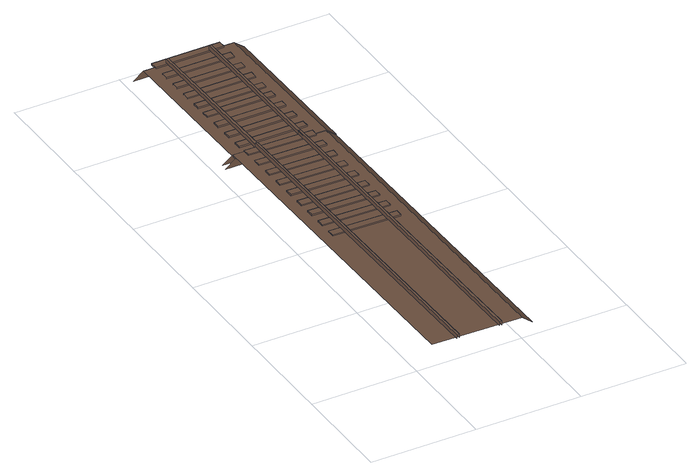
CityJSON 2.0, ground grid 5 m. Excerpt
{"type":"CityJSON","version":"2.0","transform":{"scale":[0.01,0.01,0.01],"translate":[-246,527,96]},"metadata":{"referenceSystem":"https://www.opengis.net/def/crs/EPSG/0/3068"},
"CityObjects":{
"railway1":{"type":"Railway","attributes":{"name":"Track-02","function":"1855"},"geometry":[{"type":"MultiSurface","lod":"3","boundaries":[[[0,1,2,3]],[[4,5,6,7]],[[8,9,10,11]],[[12,13,14,15]],[[15,14,16,17]],[[18,19,20,21]],[[17,16,22,23]],[[24,25,26,27]],[[28,29,1,0]],[[30,31,32,33]],[[34,35,5,4]],[[36,37,38,39]],[[40,41,9,8]],[[42,43,44,45]],[[2,1,29,46]],[[3,2,46,47]],[[48,49,19,18]],[[50,51,52,53]],[[6,5,35,54]],[[55,56,57,58]],[[7,6,54,59]],[[60,61,25,24]],[[62,63,64,65]],[[10,9,41,66]],[[11,10,66,67]],[[68,69,31,30]],[[70,71,72,73]],[[74,75,76,77]],[[20,19,49,78]],[[21,20,78,79]],[[77,76,80,81]],[[82,83,37,36]],[[81,80,84,85]],[[86,87,88,89]],[[26,25,61,90]],[[27,26,90,91]],[[92,93,43,42]],[[94,95,96,97]],[[47,46,29,28]],[[32,31,69,98]],[[33,32,98,99]],[[100,101,51,50]],[[102,103,104,105]],[[59,54,35,34]],[[38,37,83,106]],[[39,38,106,107]],[[108,109,63,62]],[[67,66,41,40]],[[44,43,93,110]],[[45,44,110,111]],[[112,113,71,70]],[[114,115,116,117]],[[79,78,49,48]],[[52,51,101,118]],[[117,116,119,120]],[[53,52,118,121]],[[122,123,87,86]],[[120,119,124,125]],[[126,127,128,129]],[[129,130,131,126]],[[55,132,133,58]],[[58,57,134,133]],[[91,90,61,60]],[[64,63,109,135]],[[65,64,135,136]],[[137,138,95,94]],[[99,98,69,68]],[[72,71,113,139]],[[73,72,139,140]],[[141,142,103,102]],[[107,106,83,82]],[[88,87,123,143]],[[89,88,143,144]],[[145,146,147,148]],[[111,110,93,92]],[[96,95,138,149]],[[97,96,149,150]],[[151,152,153,154]],[[104,103,142,155]],[[121,118,101,100]],[[105,104,155,156]],[[157,158,159,160]],[[136,135,109,108]],[[161,147,146,162]],[[163,161,162,164]],[[165,166,167,168]],[[169,170,165,168]],[[140,139,113,112]],[[171,153,152,172]],[[173,171,172,174]],[[175,176,177,178]],[[144,143,123,122]],[[178,177,179,180]],[[181,159,158,182]],[[180,179,183,184]],[[185,181,182,186]],[[150,149,138,137]],[[187,167,166,188]],[[169,187,188,170]],[[131,189,190,130]],[[156,155,142,141]],[[164,162,146,145]],[[190,130,129,128]],[[174,172,152,151]],[[186,182,158,157]],[[170,188,166,165]]]}]}
},
"vertices":[
[148,965,95],[148,965,101],[148,1001,100],[148,1001,94],[148,1054,93],[148,1054,99],[148,1090,99],[148,1090,93],[148,1143,92],[148,1143,98],[148,1179,97],[148,1179,91],[202,1712,88],[202,20,115],[202,20,133],[202,1712,106],[214,20,133],[214,1712,105],[148,1231,90],[148,1231,96],[148,1267,96],[148,1267,90],[214,20,115],[214,1712,87],[148,1320,89],[148,1320,95],[148,1356,94],[148,1356,88],[472,965,89],[472,965,95],[148,1409,88],[148,1409,94],[148,1445,93],[148,1445,87],[472,1054,88],[472,1054,94],[148,1498,86],[148,1498,92],[148,1534,91],[148,1534,85],[472,1143,86],[472,1143,92],[148,1586,85],[148,1587,91],[148,1623,90],[148,1622,84],[472,1001,94],[472,1001,88],[472,1231,85],[472,1231,91],[148,1675,83],[148,1675,89],[148,1711,89],[148,1711,83],[472,1090,93],[94,1712,84],[94,38,111],[526,38,103],[525,1712,76],[472,1090,87],[472,1320,83],[472,1320,89],[148,1752,77],[148,1753,83],[148,1789,82],[148,1788,76],[472,1179,91],[472,1179,85],[472,1409,82],[472,1409,88],[148,1841,76],[148,1841,82],[148,1877,81],[148,1877,75],[406,1712,84],[406,20,112],[406,20,130],[406,1712,102],[472,1267,90],[472,1267,84],[418,20,130],[418,1712,102],[472,1498,80],[472,1498,86],[418,20,112],[418,1712,84],[148,1930,74],[148,1930,80],[148,1966,80],[148,1966,74],[472,1356,89],[472,1356,83],[472,1586,79],[472,1587,85],[147,2019,73],[147,2019,79],[147,2055,78],[147,2055,72],[472,1445,87],[472,1445,81],[471,1675,77],[472,1675,83],[147,2096,72],[147,2096,78],[147,2132,77],[147,2132,71],[472,1534,86],[472,1534,80],[472,1753,77],[472,1753,83],[472,1623,84],[472,1622,78],[472,1841,76],[472,1841,82],[201,2462,72],[202,1670,84],[202,1670,102],[201,2462,90],[472,1711,83],[214,1670,102],[213,2462,90],[471,1711,77],[472,1930,74],[472,1930,80],[214,1670,84],[213,2462,72],[94,1688,78],[46,1687,42],[574,1688,42],[526,1688,78],[525,2462,66],[93,2462,66],[45,1711,48],[573,1711,39],[573,37,66],[472,1789,82],[472,1789,76],[471,2019,73],[471,2019,79],[472,1877,81],[472,1877,75],[471,2096,72],[471,2096,78],[472,1966,80],[472,1966,74],[471,2184,70],[471,2185,76],[147,2184,76],[147,2184,70],[471,2055,78],[471,2055,72],[471,2273,69],[471,2273,75],[147,2273,75],[147,2273,69],[471,2132,77],[471,2132,71],[471,2362,67],[471,2362,73],[147,2362,73],[147,2362,67],[147,2220,76],[471,2221,76],[147,2220,70],[471,2220,70],[471,2451,66],[471,2451,72],[147,2451,72],[147,2451,66],[147,2487,65],[471,2487,65],[147,2309,74],[471,2309,74],[147,2309,68],[471,2309,68],[405,2462,72],[406,1670,84],[406,1671,102],[405,2462,90],[418,1671,102],[417,2462,90],[147,2398,73],[471,2398,73],[418,1670,84],[417,2462,72],[147,2398,67],[471,2398,67],[147,2487,71],[471,2487,71],[45,2461,30],[573,2462,30]
]}
